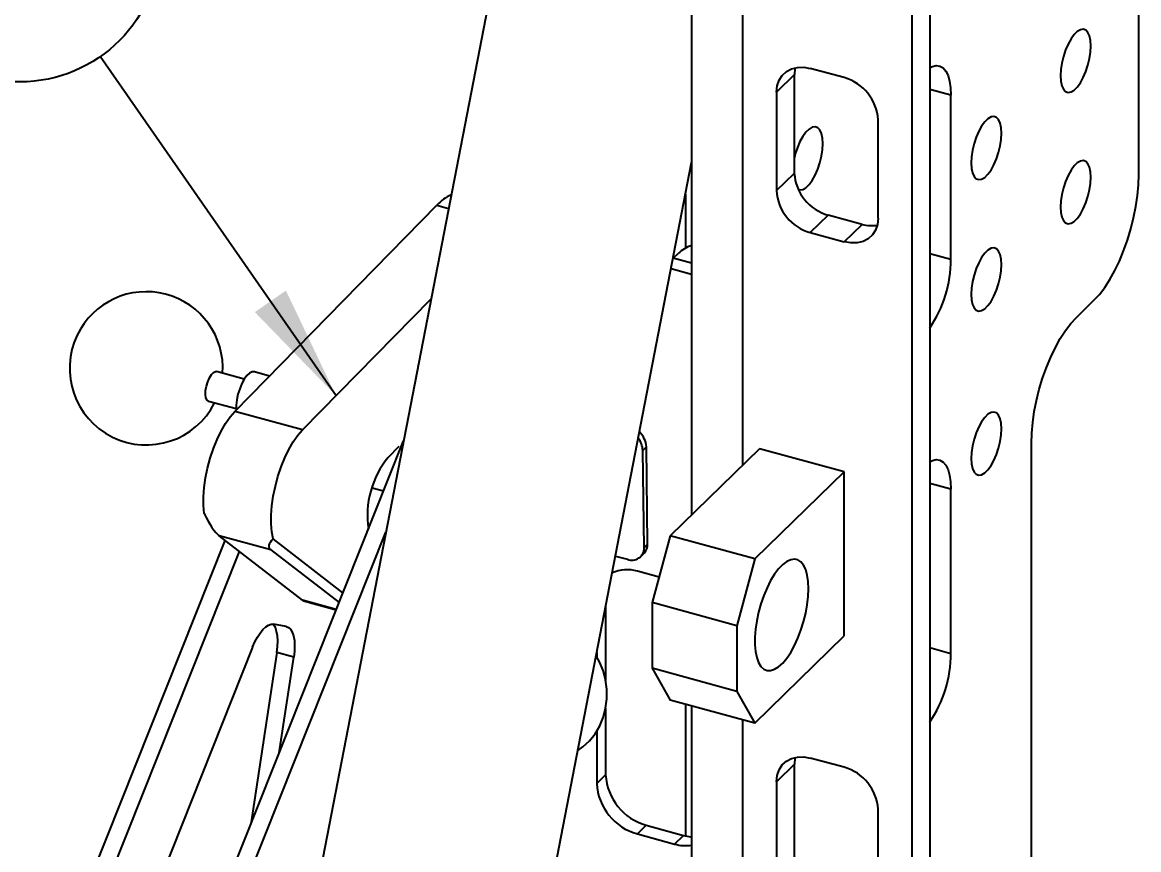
# Model space of a CAD drawing. Extents: x 0 to 8400, y -1608 to 5940.
# Drawn here: x 1749 to 2332, y 4673 to 5105 of the extents above; entities that cross this region are included whole.
import ezdxf

# ---------------------------------------------------------------- set-up
doc = ezdxf.new("R2010")
doc.units = 0
doc.header["$LTSCALE"] = 20
doc.layers.get('0').update_dxf_attribs({"linetype": 'CONTINUOUS'})
doc.layers.add('FORMATO', color=7, linetype='CONTINUOUS')
doc.styles.add('SLDTEXTSTYLE1', font='TXT', dxfattribs={"width": 0.75})
doc.dimstyles.new('SLDDIMSTYLE0', dxfattribs={"dimtxt": 0.18, "dimasz": 60, "dimexe": 0, "dimexo": 0.0625, "dimgap": 0, "dimtad": 0, "dimtih": 1, "dimtoh": 1, "dimdec": 0, "dimrnd": 1e-09, "dimzin": 0, "dimdsep": 46, "dimtxsty": 'Standard', "dimsah": 1, "dimcen": 0.09, "dimadec": 0, "dimazin": 0, "dimtfac": 60, "dimtdec": 0, "dimtofl": 0, "dimtmove": 0, "dimatfit": 3, "dimfxl": 1, "dimtolj": 1, "dimtzin": 0, "dimarcsym": 0})

# ---------------------------------------------------------------- blocks, each defined once
blk = doc.blocks.new('SW_NOTE_0_18')
at = {"layer": 'FORMATO', "color": 0}
blk.add_circle((-42.01, 60.41), 73.58, dxfattribs=at)
at = {"layer": 'FORMATO', "color": 0, "insert": (-42.55, 86.72), "char_height": 52.92, "attachment_point": 2, "style": 'SLDTEXTSTYLE1'}
blk.add_mtext('7', dxfattribs=at)

msp = doc.modelspace()

# ---------------------------------------------------------------- linework, layer by layer
at = {"color": 7, "linetype": 'Continuous'}
for p, q in [((2332.11, 5025.84), (2332.11, 5505.85)), ((2098.63, 5336.52), (2098.63, 4848.1)), ((2223.07, 5255.96), (2223.07, 4350.88)), ((2213.74, 5246.85), (2213.74, 4353.42)), ((1994.48, 5125.42), (1906.14, 4669.23)), ((2152.32, 5078.04), (2142.98, 5068.93)), ((2152.32, 5026.61), (2152.32, 5078.04)), ((2178.36, 5076.46), (2160.67, 5081.27)), ((2142.98, 5068.93), (2142.98, 5017.5)), ((2234.1, 4981.61), (2234.1, 5067.33)), ((2196.05, 5003.08), (2196.05, 5054.51)), ((2023.95, 4646.42), (2098.63, 5032.07)), ((2142.98, 5017.5), (2152.32, 5026.61)), ((1860.17, 4902.21), (1965.68, 5009.86)), ((2170.01, 5004.66), (2160.67, 4995.55)), ((2187.69, 4999.85), (2170.01, 5004.66)), ((2160.67, 4995.55), (2178.36, 4990.74)), ((2178.36, 4990.74), (2187.69, 4999.85)), ((2089.26, 4982.31), (2091.71, 4984.7)), ((2089.01, 4982.38), (2098.63, 4979.76)), ((2087.94, 4976.84), (2098.63, 4973.94)), ((1895.54, 4892.59), (1962.65, 4961.06)), ((2299.44, 4951.1), (2308.78, 4960.21)), ((1865.12, 4919.09), (1850.67, 4923.01)), ((1878.28, 4920.69), (1870.39, 4922.84)), ((1846.48, 4907.57), (1860.93, 4903.65)), ((1895.54, 4892.59), (1860.17, 4902.21)), ((1839.01, 4612.86), (1948.3, 4886.93)), ((2276.11, 4367.74), (2276.11, 4885.46)), ((1945.88, 4883.93), (1940.24, 4878.17)), ((2075.06, 4883.74), (2073.19, 4881.83)), ((2073.87, 4831.08), (2073.19, 4881.83)), ((2075.73, 4832.98), (2075.06, 4883.74)), ((2134.14, 4882.76), (2087.47, 4837.21)), ((2178.36, 4870.74), (2134.14, 4882.76)), ((2178.36, 4870.74), (2131.69, 4825.19)), ((2178.36, 4785.02), (2178.36, 4870.74)), ((1931.82, 4862.37), (1937.85, 4860.74)), ((2234.1, 4775.89), (2234.1, 4861.61)), ((1847.85, 4610.46), (1939.04, 4839.15)), ((1774.63, 4632.85), (1855.18, 4834.85)), ((1879.05, 4829.93), (1852.05, 4837.27)), ((1895.49, 4803.63), (1852.05, 4837.27)), ((1916.65, 4807.58), (1880.27, 4835.76)), ((2073.87, 4831.08), (2075.73, 4832.98)), ((2087.47, 4837.21), (2078.14, 4802.38)), ((2131.69, 4825.19), (2087.47, 4837.21)), ((1783.47, 4630.45), (1862.67, 4829.05)), ((1879.05, 4829.93), (1914.59, 4802.41)), ((2058.87, 4826.72), (2065.13, 4825.02)), ((2072.16, 4826.48), (2074.03, 4828.38)), ((2131.69, 4825.19), (2122.36, 4790.36)), ((2081.7, 4815.68), (2070.35, 4818.76)), ((1896.12, 4803.29), (1913.1, 4798.67)), ((2053.79, 4800.51), (2053.79, 4761.74)), ((2122.36, 4790.36), (2078.14, 4802.38)), ((2078.14, 4802.38), (2078.14, 4768.1)), ((1887.03, 4789.98), (1880.41, 4791.16)), ((2122.36, 4790.36), (2122.36, 4756.08)), ((2131.69, 4739.47), (2178.36, 4785.02)), ((1869.47, 4779.13), (1794.59, 4591.37)), ((1882.09, 4776.33), (1868.45, 4686.69)), ((1890.93, 4773.92), (1882.09, 4776.33)), ((1883.34, 4724.04), (1890.93, 4773.92)), ((2049.13, 4776.41), (2049.13, 4774.09)), ((2122.36, 4756.08), (2078.14, 4768.1)), ((2078.14, 4768.1), (2087.47, 4751.49)), ((2131.69, 4739.47), (2087.47, 4751.49)), ((2122.36, 4756.08), (2131.69, 4739.47)), ((2053.79, 4747.23), (2053.79, 4712.51)), ((2098.63, 4748.46), (2098.63, 4384.7)), ((2049.13, 4735.24), (2049.13, 4707.96)), ((2152.32, 4718.03), (2142.98, 4708.92)), ((2152.32, 4666.6), (2152.32, 4718.03)), ((2178.36, 4716.45), (2160.67, 4721.26)), ((2049.13, 4707.96), (2053.79, 4712.51)), ((2142.98, 4708.92), (2142.98, 4657.49)), ((2196.05, 4643.07), (2196.05, 4694.5)), ((2075.02, 4686.17), (2070.35, 4681.62)), ((2070.35, 4681.62), (2089.81, 4676.33)), ((2075.02, 4686.17), (2094.48, 4680.88)), ((2089.81, 4676.33), (2094.48, 4680.88))]:
    msp.add_line(p, q, dxfattribs=at)
at = {"color": 8, "linetype": 'Continuous'}
for p, q in [((2125.29, 5313.75), (2125.29, 4874.13)), ((2234.1, 5067.33), (2223.07, 5070.33)), ((2095.44, 5015.61), (2095.44, 4987.4)), ((1965.68, 5009.86), (1971.78, 5008.2)), ((2223.07, 4984.61), (2234.1, 4981.61)), ((2234.1, 4861.61), (2223.07, 4864.61)), ((1913.16, 4798.83), (1895.49, 4803.63)), ((2223.07, 4778.89), (2234.1, 4775.89)), ((2095.44, 4749.32), (2095.44, 4680.64)), ((2125.29, 4741.21), (2125.29, 4377.45))]:
    msp.add_line(p, q, dxfattribs=at)
at = {"color": 7, "linetype": 'Continuous', "flags": 128}
for points in [[(2307.17, 5092.98), (2306.99, 5095.84), (2306.48, 5098.24), (2305.65, 5100.07), (2304.54, 5101.25), (2303.2, 5101.73), (2301.68, 5101.49), (2300.06, 5100.54), (2298.4, 5098.92), (2296.78, 5096.7), (2295.27, 5093.99), (2293.92, 5090.89), (2292.81, 5087.54), (2291.98, 5084.09), (2291.47, 5080.69), (2291.3, 5077.5), (2291.47, 5074.63), (2291.98, 5072.24), (2292.81, 5070.41), (2293.92, 5069.23), (2295.27, 5068.75), (2296.78, 5068.99), (2298.4, 5069.94), (2300.06, 5071.56), (2301.68, 5073.77), (2303.2, 5076.49), (2304.54, 5079.59), (2305.65, 5082.94), (2306.48, 5086.39), (2306.99, 5089.78), (2307.17, 5092.98)], [(2223.07, 5081.69), (2224.43, 5082.34), (2226.46, 5082.78), (2228.33, 5082.5), (2230, 5081.51), (2231.43, 5079.83), (2232.58, 5077.51), (2233.42, 5074.61), (2233.93, 5071.18), (2234.1, 5067.33)], [(2142.98, 5068.93), (2143.32, 5072.18), (2144.33, 5075.13), (2145.96, 5077.65), (2148.16, 5079.65), (2150.84, 5081.05), (2153.9, 5081.8), (2157.22, 5081.88), (2160.67, 5081.27)], [(2152.73, 5081.6), (2152.66, 5081.29), (2152.32, 5078.04)], [(2260.5, 5047.43), (2260.32, 5050.29), (2259.81, 5052.69), (2258.98, 5054.52), (2257.87, 5055.7), (2256.53, 5056.18), (2255.01, 5055.94), (2253.39, 5054.99), (2251.73, 5053.37), (2250.11, 5051.15), (2248.6, 5048.44), (2247.25, 5045.34), (2246.14, 5041.99), (2245.32, 5038.54), (2244.8, 5035.14), (2244.63, 5031.94), (2244.8, 5029.08), (2245.32, 5026.69), (2246.14, 5024.86), (2247.25, 5023.68), (2248.6, 5023.2), (2250.11, 5023.44), (2251.73, 5024.39), (2253.39, 5026.01), (2255.01, 5028.22), (2256.53, 5030.94), (2257.87, 5034.04), (2258.98, 5037.39), (2259.81, 5040.84), (2260.32, 5044.23), (2260.5, 5047.43)], [(2167.16, 5042.05), (2166.98, 5044.91), (2166.47, 5047.3), (2165.64, 5049.13), (2164.53, 5050.31), (2163.19, 5050.79), (2161.68, 5050.55), (2160.05, 5049.6), (2158.39, 5047.99), (2156.77, 5045.77), (2155.26, 5043.05), (2153.92, 5039.95), (2152.81, 5036.6), (2152.32, 5034.73)], [(2154.37, 5018.04), (2155.26, 5017.81), (2156.77, 5018.05), (2158.39, 5019), (2160.05, 5020.62), (2161.68, 5022.84), (2163.19, 5025.56), (2164.53, 5028.66), (2165.64, 5032), (2166.47, 5035.45), (2166.98, 5038.85), (2167.16, 5042.05)], [(2307.17, 5024.41), (2306.99, 5027.27), (2306.48, 5029.67), (2305.65, 5031.5), (2304.54, 5032.68), (2303.2, 5033.16), (2301.68, 5032.92), (2300.06, 5031.97), (2298.4, 5030.35), (2296.78, 5028.13), (2295.27, 5025.41), (2293.92, 5022.31), (2292.81, 5018.97), (2291.98, 5015.52), (2291.47, 5012.12), (2291.3, 5008.92), (2291.47, 5006.06), (2291.98, 5003.66), (2292.81, 5001.84), (2293.92, 5000.66), (2295.27, 5000.17), (2296.78, 5000.41), (2298.4, 5001.36), (2300.06, 5002.98), (2301.68, 5005.2), (2303.2, 5007.92), (2304.54, 5011.02), (2305.65, 5014.37), (2306.48, 5017.81), (2306.99, 5021.21), (2307.17, 5024.41)], [(2308.78, 4960.21), (2311.59, 4963.26), (2314.36, 4966.9), (2317.05, 4971.07), (2319.62, 4975.7), (2322.03, 4980.73), (2324.25, 4986.09), (2326.24, 4991.69), (2327.98, 4997.46), (2329.44, 5003.31), (2330.59, 5009.16), (2331.43, 5014.92), (2331.94, 5020.51), (2332.11, 5025.84)], [(2196.05, 5003.08), (2195.71, 4999.83), (2194.7, 4996.89), (2193.07, 4994.37), (2190.87, 4992.37), (2188.19, 4990.96), (2185.13, 4990.21), (2181.81, 4990.14), (2178.36, 4990.74)], [(2260.5, 4978.86), (2260.32, 4981.72), (2259.81, 4984.12), (2258.98, 4985.94), (2257.87, 4987.13), (2256.53, 4987.61), (2255.01, 4987.37), (2253.39, 4986.42), (2251.73, 4984.8), (2250.11, 4982.58), (2248.6, 4979.86), (2247.25, 4976.76), (2246.14, 4973.42), (2245.32, 4969.97), (2244.8, 4966.57), (2244.63, 4963.37), (2244.8, 4960.51), (2245.32, 4958.11), (2246.14, 4956.28), (2247.25, 4955.1), (2248.6, 4954.62), (2250.11, 4954.86), (2251.73, 4955.81), (2253.39, 4957.43), (2255.01, 4959.65), (2256.53, 4962.37), (2257.87, 4965.47), (2258.98, 4968.81), (2259.81, 4972.26), (2260.32, 4975.66), (2260.5, 4978.86)], [(2276.11, 4885.46), (2276.28, 4890.79), (2276.78, 4896.38), (2277.62, 4902.14), (2278.78, 4907.99), (2280.24, 4913.84), (2281.97, 4919.61), (2283.97, 4925.21), (2286.19, 4930.57), (2288.6, 4935.6), (2291.17, 4940.23), (2293.86, 4944.4), (2296.63, 4948.04), (2299.44, 4951.1)], [(1846.48, 4907.57), (1845.69, 4908.12), (1845.12, 4909.32), (1844.86, 4911.05), (1844.92, 4913.15), (1845.32, 4915.45), (1846, 4917.73), (1846.91, 4919.8), (1847.96, 4921.46), (1849.08, 4922.58), (1850.15, 4923.05), (1850.67, 4923.01)], [(1870.39, 4922.84), (1869.25, 4922.84), (1867.89, 4922.2), (1866.48, 4920.91), (1865.1, 4919.05), (1863.82, 4916.72), (1862.71, 4914.05), (1861.83, 4911.17), (1861.23, 4908.24), (1860.94, 4905.42), (1860.96, 4903.02)], [(1844.19, 4848.92), (1843.82, 4853.05), (1843.81, 4857.6), (1844.17, 4862.45), (1844.89, 4867.5), (1845.94, 4872.64), (1847.31, 4877.77), (1848.98, 4882.77), (1850.89, 4887.52), (1853.01, 4891.93), (1855.3, 4895.91), (1857.7, 4899.36), (1860.17, 4902.21)], [(2260.5, 4893.14), (2260.32, 4896), (2259.81, 4898.4), (2258.98, 4900.23), (2257.87, 4901.41), (2256.53, 4901.89), (2255.01, 4901.65), (2253.39, 4900.7), (2251.73, 4899.08), (2250.11, 4896.86), (2248.6, 4894.15), (2247.25, 4891.05), (2246.14, 4887.7), (2245.32, 4884.25), (2244.8, 4880.85), (2244.63, 4877.65), (2244.8, 4874.79), (2245.32, 4872.4), (2246.14, 4870.57), (2247.25, 4869.39), (2248.6, 4868.91), (2250.11, 4869.15), (2251.73, 4870.1), (2253.39, 4871.72), (2255.01, 4873.93), (2256.53, 4876.65), (2257.87, 4879.75), (2258.98, 4883.1), (2259.81, 4886.55), (2260.32, 4889.94), (2260.5, 4893.14)], [(1880.27, 4835.76), (1879.55, 4839.4), (1879.19, 4843.54), (1879.19, 4848.08), (1879.56, 4852.93), (1880.28, 4857.97), (1881.34, 4863.11), (1882.71, 4868.22), (1884.37, 4873.2), (1886.28, 4877.95), (1888.4, 4882.35), (1890.69, 4886.31), (1893.09, 4889.75), (1895.54, 4892.59)], [(2223.07, 4875.97), (2224.43, 4876.62), (2226.46, 4877.06), (2228.33, 4876.78), (2230, 4875.79), (2231.43, 4874.11), (2232.58, 4871.79), (2233.42, 4868.89), (2233.93, 4865.46), (2234.1, 4861.61)], [(2159.69, 4809.66), (2159.53, 4813.43), (2159.04, 4816.78), (2158.24, 4819.65), (2157.14, 4821.97), (2155.78, 4823.67), (2154.18, 4824.73), (2152.38, 4825.12), (2150.42, 4824.82), (2148.36, 4823.84), (2146.23, 4822.22), (2144.09, 4819.98), (2141.98, 4817.17), (2139.96, 4813.87), (2138.08, 4810.15), (2136.38, 4806.1), (2134.89, 4801.82), (2133.66, 4797.39), (2132.71, 4792.93), (2132.06, 4788.55), (2131.73, 4784.34), (2131.73, 4780.4), (2132.06, 4776.83), (2132.71, 4773.71), (2133.66, 4771.11), (2134.89, 4769.09), (2136.38, 4767.71), (2138.08, 4766.98), (2139.96, 4766.94), (2141.98, 4767.58), (2144.09, 4768.88), (2146.23, 4770.82), (2148.36, 4773.35), (2150.42, 4776.41), (2152.38, 4779.93), (2154.18, 4783.83), (2155.78, 4788.01), (2157.14, 4792.38), (2158.24, 4796.83), (2159.04, 4801.27), (2159.53, 4805.58), (2159.69, 4809.66)], [(1869.47, 4779.13), (1870.66, 4781.85), (1871.97, 4784.33), (1873.37, 4786.49), (1874.82, 4788.3), (1876.29, 4789.7), (1877.73, 4790.65), (1879.12, 4791.15), (1880.41, 4791.16)], [(1882.09, 4776.33), (1882.45, 4779.44), (1882.55, 4782.37), (1882.4, 4785.05), (1882, 4787.4), (1881.36, 4789.36), (1880.49, 4790.86), (1880.22, 4791.19)], [(1887.03, 4789.98), (1888.27, 4789.48), (1889.33, 4788.46), (1890.2, 4786.95), (1890.84, 4785), (1891.25, 4782.65), (1891.4, 4779.97), (1891.29, 4777.03), (1890.93, 4773.92)], [(2039.21, 4725.18), (2041.94, 4727.12), (2045.34, 4730.27), (2048.27, 4733.94), (2050.69, 4738.05), (2052.55, 4742.51), (2053.8, 4747.25), (2054.42, 4752.16), (2054.39, 4757.14), (2053.72, 4762.08), (2052.43, 4766.9), (2050.53, 4771.49), (2048.78, 4774.65)], [(2142.98, 4708.92), (2143.32, 4712.17), (2144.33, 4715.12), (2145.96, 4717.64), (2148.16, 4719.64), (2150.84, 4721.04), (2153.9, 4721.79), (2157.22, 4721.87), (2160.67, 4721.26)], [(2152.73, 4721.59), (2152.66, 4721.28), (2152.32, 4718.03)], [(2094.48, 4680.88), (2098.16, 4680.19), (2098.63, 4680.15)]]:
    msp.add_lwpolyline(points, dxfattribs=at)
at = {"color": 7, "linetype": 'Continuous'}
for centre, radius, start, end in [((2171.8, 5053.07), 24.29, 3.39156, 74.33381), ((2176.56, 5028.05), 24.29, 183.39156, 254.33381), ((1982.33, 4994.63), 22.56, 114.02978, 137.55004), ((2167.23, 5018.94), 24.29, 183.39156, 254.33381), ((2192.34, 5015.76), 16.57, 253.72305, 281.47979), ((2105.65, 4969.34), 20.75, 109.77029, 132.20699), ((2168.52, 4982.12), 65.59, 326.27865, 359.55284), ((1813.91, 4924.71), 40, 356.33245, 154.25471), ((1813.91, 4924.71), 40, 154.25471, 333.25853), ((2063.69, 4883.12), 11.39, 3.11865, 47.31187), ((2062.28, 4881.34), 10.92, 2.60766, 38.97056), ((1976.92, 4847.94), 47.53, 140.50059, 188.59061), ((2069.48, 4832.68), 6.25, 316.6021, 2.74406), ((2067.5, 4830.93), 6.36, 248.14364, 1.34225), ((2064.9, 4801.01), 18.57, 72.92119, 114.63588), ((2168.52, 4776.4), 65.59, 326.27865, 359.55284), ((2171.8, 4693.06), 24.29, 3.39156, 74.33381), ((2082.86, 4714.21), 29.12, 183.35026, 254.37511), ((2078.12, 4709.6), 29.04, 183.2397, 254.48567), ((2095.42, 4695.81), 20.27, 253.92862, 279.10667)]:
    msp.add_arc(centre, radius, start, end, dxfattribs=at)
for centre, major_axis, ratio, start_param, end_param in [((1845.25, 4875.92), (-10.09, 39.7), 0.241995, 2.255485, 2.84117), ((1945.79, 4848.59), (67.77, 17.22), 0.174981, 2.835147, 3.277434), ((1893.23, 4816.51), (-3.36, 13.23), 0.241995, 2.84117, 3.005751)]:
    msp.add_ellipse(centre, major_axis=major_axis, ratio=ratio, start_param=start_param, end_param=end_param, dxfattribs=at)

# ---------------------------------------------------------------- block references
at = {"layer": 'FORMATO', "color": 7}
msp.add_blockref('SW_NOTE_0_18', (1789.91, 5087.4), dxfattribs=at)

# ---------------------------------------------------------------- leaders
msp.add_leader([(1913.01, 4910.41), (1789.91, 5087.4)], dimstyle='SLDDIMSTYLE0', dxfattribs=at)

doc.saveas('drawing.dxf')
